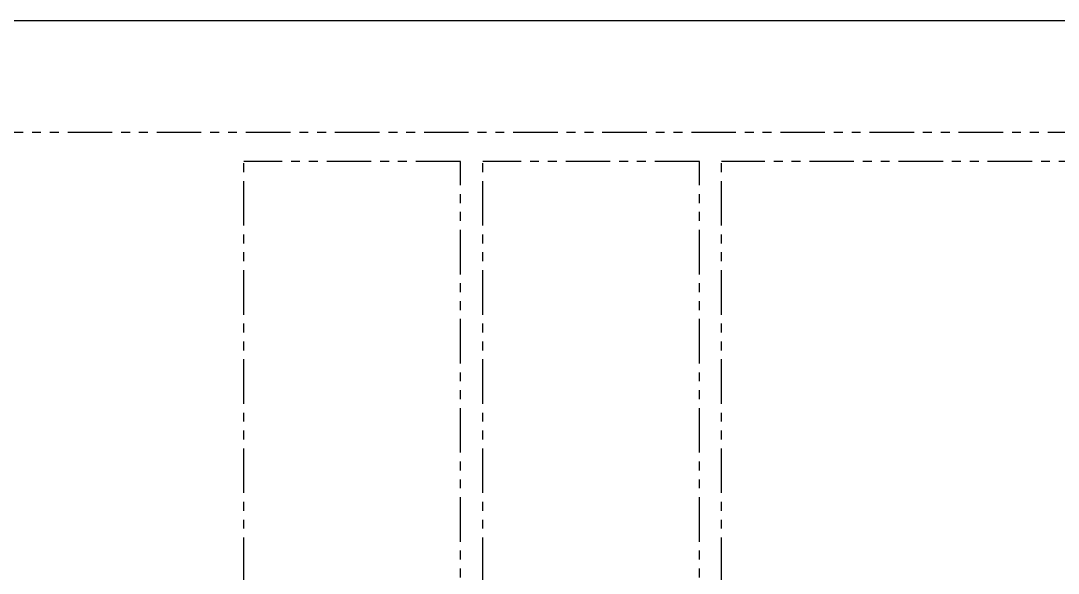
# Model space of a CAD drawing. Header units: millimetres. Extents: x 10547 to 11305, y 9897 to 10391.
# Drawn here: x 10629.5 to 10703.4, y 10088.6 to 10128 of the extents above; entities that cross this region are included whole.
import ezdxf

# ---------------------------------------------------------------- set-up
doc = ezdxf.new("R2010")
doc.units = ezdxf.units.MM
doc.linetypes.add('PHANTOM2', pattern=[31.75, 15.875, -3.175, 3.175, -3.175, 3.175, -3.175])
doc.layers.add('LG-장비번호', color=7, linetype='Continuous')
doc.layers.add('제어선', color=6, linetype='Continuous')

msp = doc.modelspace()

# ---------------------------------------------------------------- linework, layer by layer
at = {"layer": 'LG-장비번호', "color": 252}
msp.add_line((11218.883, 10127.978), (10546.997, 10127.978), dxfattribs=at)
at = {"layer": '제어선', "linetype": 'PHANTOM2', "ltscale": 0.2}
for p, q in [((10845.554, 10120.011, 0), (10628.34, 10120.011, 0)), ((10660.816, 10117.944, 0), (10645.373, 10117.944, 0)), ((10645.373, 10068.933), (10645.373, 10117.944, 0)), ((10660.816, 10071.809), (10660.816, 10117.944, 0)), ((10677.849, 10117.944), (10662.406, 10117.944, 0)), ((10662.406, 10068.933), (10662.406, 10117.944, 0)), ((10677.849, 10071.809), (10677.849, 10117.944, 0)), ((10847.62, 10117.944, 0), (10679.439, 10117.944)), ((10679.439, 10068.933), (10679.439, 10117.944, 0))]:
    msp.add_line(p, q, dxfattribs=at)

doc.saveas('drawing.dxf')
